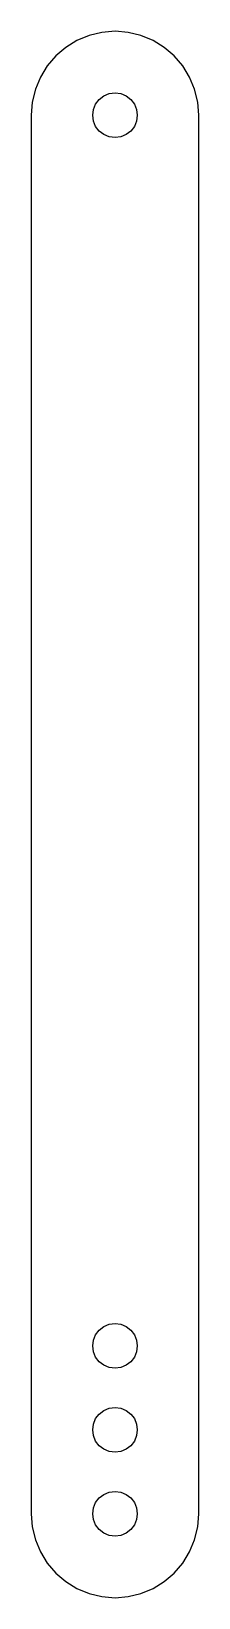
# Model space of a CAD drawing. Header units: metres. Extents: x -6 to 6, y -6 to 106.
import ezdxf

# ---------------------------------------------------------------- set-up
doc = ezdxf.new("R2010")
doc.units = ezdxf.units.M

msp = doc.modelspace()

# ---------------------------------------------------------------- linework, layer by layer
for p, q in [((-2.72394, 105.346), (-3.5267, 104.854)), ((-1.8541, 105.706), (-2.72394, 105.346)), ((-0.938599, 105.926), (-1.8541, 105.706)), ((0, 106), (-0.938599, 105.926)), ((0.938599, 105.926), (0, 106)), ((1.8541, 105.706), (0.938599, 105.926)), ((2.72394, 105.346), (1.8541, 105.706)), ((3.5267, 104.854), (2.72394, 105.346)), ((-4.24263, 104.243), (-4.8541, 103.527)), ((-3.5267, 104.854), (-4.24263, 104.243)), ((4.24263, 104.243), (3.5267, 104.854)), ((4.8541, 103.527), (4.24263, 104.243)), ((-4.8541, 103.527), (-5.34604, 102.724)), ((5.34604, 102.724), (4.8541, 103.527)), ((-5.34604, 102.724), (-5.70633, 101.854)), ((5.70633, 101.854), (5.34604, 102.724)), ((-5.92612, 100.939), (-6, 100)), ((-5.70633, 101.854), (-5.92612, 100.939)), ((-1.38564, 100.8), (-1.13136, 101.131)), ((-1.13136, 101.131), (-0.799988, 101.386)), ((-0.799988, 101.386), (-0.414108, 101.545)), ((-0.414108, 101.545), (0, 101.6)), ((0, 101.6), (0.414108, 101.545)), ((0.414108, 101.545), (0.799988, 101.386)), ((0.799988, 101.386), (1.13136, 101.131)), ((1.13136, 101.131), (1.38564, 100.8)), ((5.92612, 100.939), (5.70633, 101.854)), ((6, 100), (5.92612, 100.939)), ((-6, 100), (-6, 0)), ((-1.59999, 100), (-1.54547, 100.414)), ((-1.54547, 99.5859), (-1.59999, 100)), ((-1.54547, 100.414), (-1.38564, 100.8)), ((1.38564, 100.8), (1.54547, 100.414)), ((1.54547, 100.414), (1.59999, 100)), ((1.59999, 100), (1.54547, 99.5859)), ((6, 0), (6, 100)), ((-1.38564, 99.2), (-1.54547, 99.5859)), ((-1.13136, 98.8686), (-1.38564, 99.2)), ((-0.799988, 98.6143), (-1.13136, 98.8686)), ((-0.414108, 98.4545), (-0.799988, 98.6143)), ((0.799988, 98.6143), (0.414108, 98.4545)), ((1.13136, 98.8686), (0.799988, 98.6143)), ((1.38564, 99.2), (1.13136, 98.8686)), ((1.54547, 99.5859), (1.38564, 99.2)), ((0, 98.4), (-0.414108, 98.4545)), ((0.414108, 98.4545), (0, 98.4)), ((-0.799988, 13.3856), (-0.414108, 13.5455)), ((-0.414108, 13.5455), (0, 13.6)), ((0, 13.6), (0.414108, 13.5455)), ((0.414108, 13.5455), (0.799988, 13.3856)), ((-1.59999, 12), (-1.54547, 12.4141)), ((-1.54547, 12.4141), (-1.38564, 12.8)), ((-1.38564, 12.8), (-1.13136, 13.1314)), ((-1.13136, 13.1314), (-0.799988, 13.3856)), ((0.799988, 13.3856), (1.13136, 13.1314)), ((1.13136, 13.1314), (1.38564, 12.8)), ((1.38564, 12.8), (1.54547, 12.4141)), ((1.54547, 12.4141), (1.59999, 12)), ((-1.54547, 11.5859), (-1.59999, 12)), ((-1.38564, 11.2), (-1.54547, 11.5859)), ((1.54547, 11.5859), (1.38564, 11.2)), ((1.59999, 12), (1.54547, 11.5859)), ((-1.13136, 10.8686), (-1.38564, 11.2)), ((-0.799988, 10.6143), (-1.13136, 10.8686)), ((-0.414108, 10.4545), (-0.799988, 10.6143)), ((0, 10.4), (-0.414108, 10.4545)), ((0.414108, 10.4545), (0, 10.4)), ((0.799988, 10.6143), (0.414108, 10.4545)), ((1.13136, 10.8686), (0.799988, 10.6143)), ((1.38564, 11.2), (1.13136, 10.8686)), ((-1.54547, 6.41411), (-1.38564, 6.79999)), ((-1.38564, 6.79999), (-1.13136, 7.13136)), ((-1.13136, 7.13136), (-0.799988, 7.38564)), ((-0.799988, 7.38564), (-0.414108, 7.54547)), ((-0.414108, 7.54547), (0, 7.59999)), ((0, 7.59999), (0.414108, 7.54547)), ((0.414108, 7.54547), (0.799988, 7.38564)), ((0.799988, 7.38564), (1.13136, 7.13136)), ((1.13136, 7.13136), (1.38564, 6.79999)), ((1.38564, 6.79999), (1.54547, 6.41411)), ((-1.59999, 6), (-1.54547, 6.41411)), ((-1.54547, 5.58588), (-1.59999, 6)), ((1.54547, 6.41411), (1.59999, 6)), ((1.59999, 6), (1.54547, 5.58588)), ((-1.38564, 5.2), (-1.54547, 5.58588)), ((-1.13136, 4.86862), (-1.38564, 5.2)), ((-0.799988, 4.61435), (-1.13136, 4.86862)), ((-0.414108, 4.45451), (-0.799988, 4.61435)), ((0.799988, 4.61435), (0.414108, 4.45451)), ((1.13136, 4.86862), (0.799988, 4.61435)), ((1.38564, 5.2), (1.13136, 4.86862)), ((1.54547, 5.58588), (1.38564, 5.2)), ((0, 4.39999), (-0.414108, 4.45451)), ((0.414108, 4.45451), (0, 4.39999)), ((-1.38564, 0.799988), (-1.13136, 1.13136)), ((-1.13136, 1.13136), (-0.799988, 1.38564)), ((-0.799988, 1.38564), (-0.414108, 1.54547)), ((-0.414108, 1.54547), (0, 1.59999)), ((0, 1.59999), (0.414108, 1.54547)), ((0.414108, 1.54547), (0.799988, 1.38564)), ((0.799988, 1.38564), (1.13136, 1.13136)), ((1.13136, 1.13136), (1.38564, 0.799988)), ((-6, 0), (-5.92612, -0.938599)), ((-1.59999, 0), (-1.54547, 0.414108)), ((-1.54547, -0.414108), (-1.59999, 0)), ((-1.54547, 0.414108), (-1.38564, 0.799988)), ((1.38564, 0.799988), (1.54547, 0.414108)), ((1.54547, 0.414108), (1.59999, 0)), ((1.59999, 0), (1.54547, -0.414108)), ((5.92612, -0.938599), (6, 0)), ((-5.92612, -0.938599), (-5.70633, -1.8541)), ((-1.38564, -0.799988), (-1.54547, -0.414108)), ((-1.13136, -1.13136), (-1.38564, -0.799988)), ((1.38564, -0.799988), (1.13136, -1.13136)), ((1.54547, -0.414108), (1.38564, -0.799988)), ((5.70633, -1.8541), (5.92612, -0.938599)), ((-5.70633, -1.8541), (-5.34604, -2.72394)), ((-0.799988, -1.38564), (-1.13136, -1.13136)), ((-0.414108, -1.54547), (-0.799988, -1.38564)), ((0, -1.59999), (-0.414108, -1.54547)), ((0.414108, -1.54547), (0, -1.59999)), ((0.799988, -1.38564), (0.414108, -1.54547)), ((1.13136, -1.13136), (0.799988, -1.38564)), ((5.34604, -2.72394), (5.70633, -1.8541)), ((-5.34604, -2.72394), (-4.8541, -3.5267)), ((4.8541, -3.5267), (5.34604, -2.72394)), ((-4.8541, -3.5267), (-4.24263, -4.24263)), ((-4.24263, -4.24263), (-3.5267, -4.8541)), ((3.5267, -4.8541), (4.24263, -4.24263)), ((4.24263, -4.24263), (4.8541, -3.5267)), ((-3.5267, -4.8541), (-2.72394, -5.34604)), ((-2.72394, -5.34604), (-1.8541, -5.70633)), ((1.8541, -5.70633), (2.72394, -5.34604)), ((2.72394, -5.34604), (3.5267, -4.8541)), ((-1.8541, -5.70633), (-0.938599, -5.92612)), ((-0.938599, -5.92612), (0, -6)), ((0, -6), (0.938599, -5.92612)), ((0.938599, -5.92612), (1.8541, -5.70633))]:
    msp.add_line(p, q)

doc.saveas('drawing.dxf')
